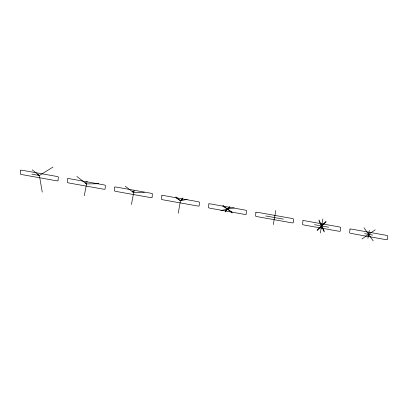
<?xml version="1.0" encoding="UTF-8"?>
<svg xmlns="http://www.w3.org/2000/svg" width="408" height="408" viewBox="0 0 408 408"><rect width="100%" height="100%" fill="white"/><g stroke="black" fill="none" stroke-linecap="round" stroke-linejoin="round"><path stroke-width="0.61" d="M274.518 217.959L274.589 217.143M321.519 226.766L321.657 225.145M368.521 235.579L368.73 233.147M84.283 195.769L87.052 181.29M131.432 204.52L134.094 190.475M178.235 213.236L180.484 200.741L182.911 197.906M273.294 224.558L275.813 210.543M320.326 232.963L322.85 218.948M367.914 238.303L369.332 230.418M133.946 191.235L133.559 192.683L144.31 192.51M225.089 211.981L229.949 206.31M317.133 230.688L326.043 221.223M317.205 229.877L325.972 222.039M362.008 238.935L375.238 229.791M182.794 199.267L180.484 200.741L175.863 197.763M225.206 210.62L229.832 207.672M31.783 174.134L39.377 175.522L52.989 167.061M187.155 199.354L180.484 200.741L175.935 196.921M220.845 210.533L234.187 207.759M76.913 176.47L86.414 183.931L98.711 183.727M265.736 215.975L283.371 219.127M314.532 224.696L328.644 227.215M364.655 233.651L372.591 235.069M37.638 174.486L39.377 175.522L42.259 192.112M222.901 206.167L232.137 212.124M125.327 186.221L133.559 192.683L132.253 191.143M32.222 169.825L39.377 175.522M222.972 205.326L232.065 212.966M85.104 182.386L86.414 183.931M364.012 227.781L373.233 240.939M318.918 220.774L324.258 231.137M318.985 219.963L324.187 231.948M20.726 170.269L20.4 174.058A2.387 0.27 10.2 0 0 22.731 174.746L55.651 180.632A2.387 0.27 10.2 0 0 58.028 180.78L58.354 176.99A2.387 0.27 10.2 0 0 56.023 176.302L23.103 170.416A2.387 0.27 10.2 0 0 20.726 170.269M67.759 178.673L67.437 182.463A2.387 0.27 10.2 0 0 69.763 183.151L102.689 189.037A2.387 0.27 10.2 0 0 105.065 189.184L105.392 185.395A2.387 0.27 10.2 0 0 103.061 184.707L70.135 178.821A2.387 0.27 10.2 0 0 67.759 178.673M114.796 187.078L114.469 190.868A2.387 0.27 10.2 0 0 116.8 191.556L149.726 197.441A2.387 0.27 10.2 0 0 152.097 197.589L152.424 193.805A2.387 0.27 10.2 0 0 150.098 193.111L117.172 187.226A2.387 0.27 10.2 0 0 114.796 187.078M161.833 195.483L161.507 199.272A2.387 0.27 10.2 0 0 163.832 199.961L196.758 205.846A2.387 0.27 10.2 0 0 199.135 205.994L199.461 202.21A2.387 0.27 10.2 0 0 197.13 201.516L164.205 195.631A2.387 0.27 10.2 0 0 161.833 195.483M208.865 203.888L208.539 207.677A2.387 0.27 10.2 0 0 210.87 208.371L243.795 214.251A2.387 0.27 10.2 0 0 246.167 214.404L246.493 210.615A2.387 0.27 10.2 0 0 244.168 209.921L211.242 204.041A2.387 0.27 10.2 0 0 208.865 203.888M255.903 212.293L255.576 216.082A2.387 0.27 10.2 0 0 257.902 216.776L290.827 222.656A2.387 0.27 10.2 0 0 293.204 222.809L293.53 219.019A2.387 0.27 10.2 0 0 291.2 218.326L258.274 212.446A2.387 0.27 10.2 0 0 255.903 212.293M302.935 220.697L302.608 224.487A2.387 0.27 10.2 0 0 304.939 225.18L337.865 231.061A2.387 0.27 10.2 0 0 340.241 231.214L340.563 227.424A2.387 0.27 10.2 0 0 338.237 226.736L305.311 220.85A2.387 0.27 10.2 0 0 302.935 220.697M349.972 229.107L349.646 232.891A2.387 0.27 10.2 0 0 351.976 233.585L384.897 239.471A2.387 0.27 10.2 0 0 387.274 239.618L387.6 235.829A2.387 0.27 10.2 0 0 385.269 235.141L352.349 229.255A2.387 0.27 10.2 0 0 349.972 229.107"/></g></svg>
